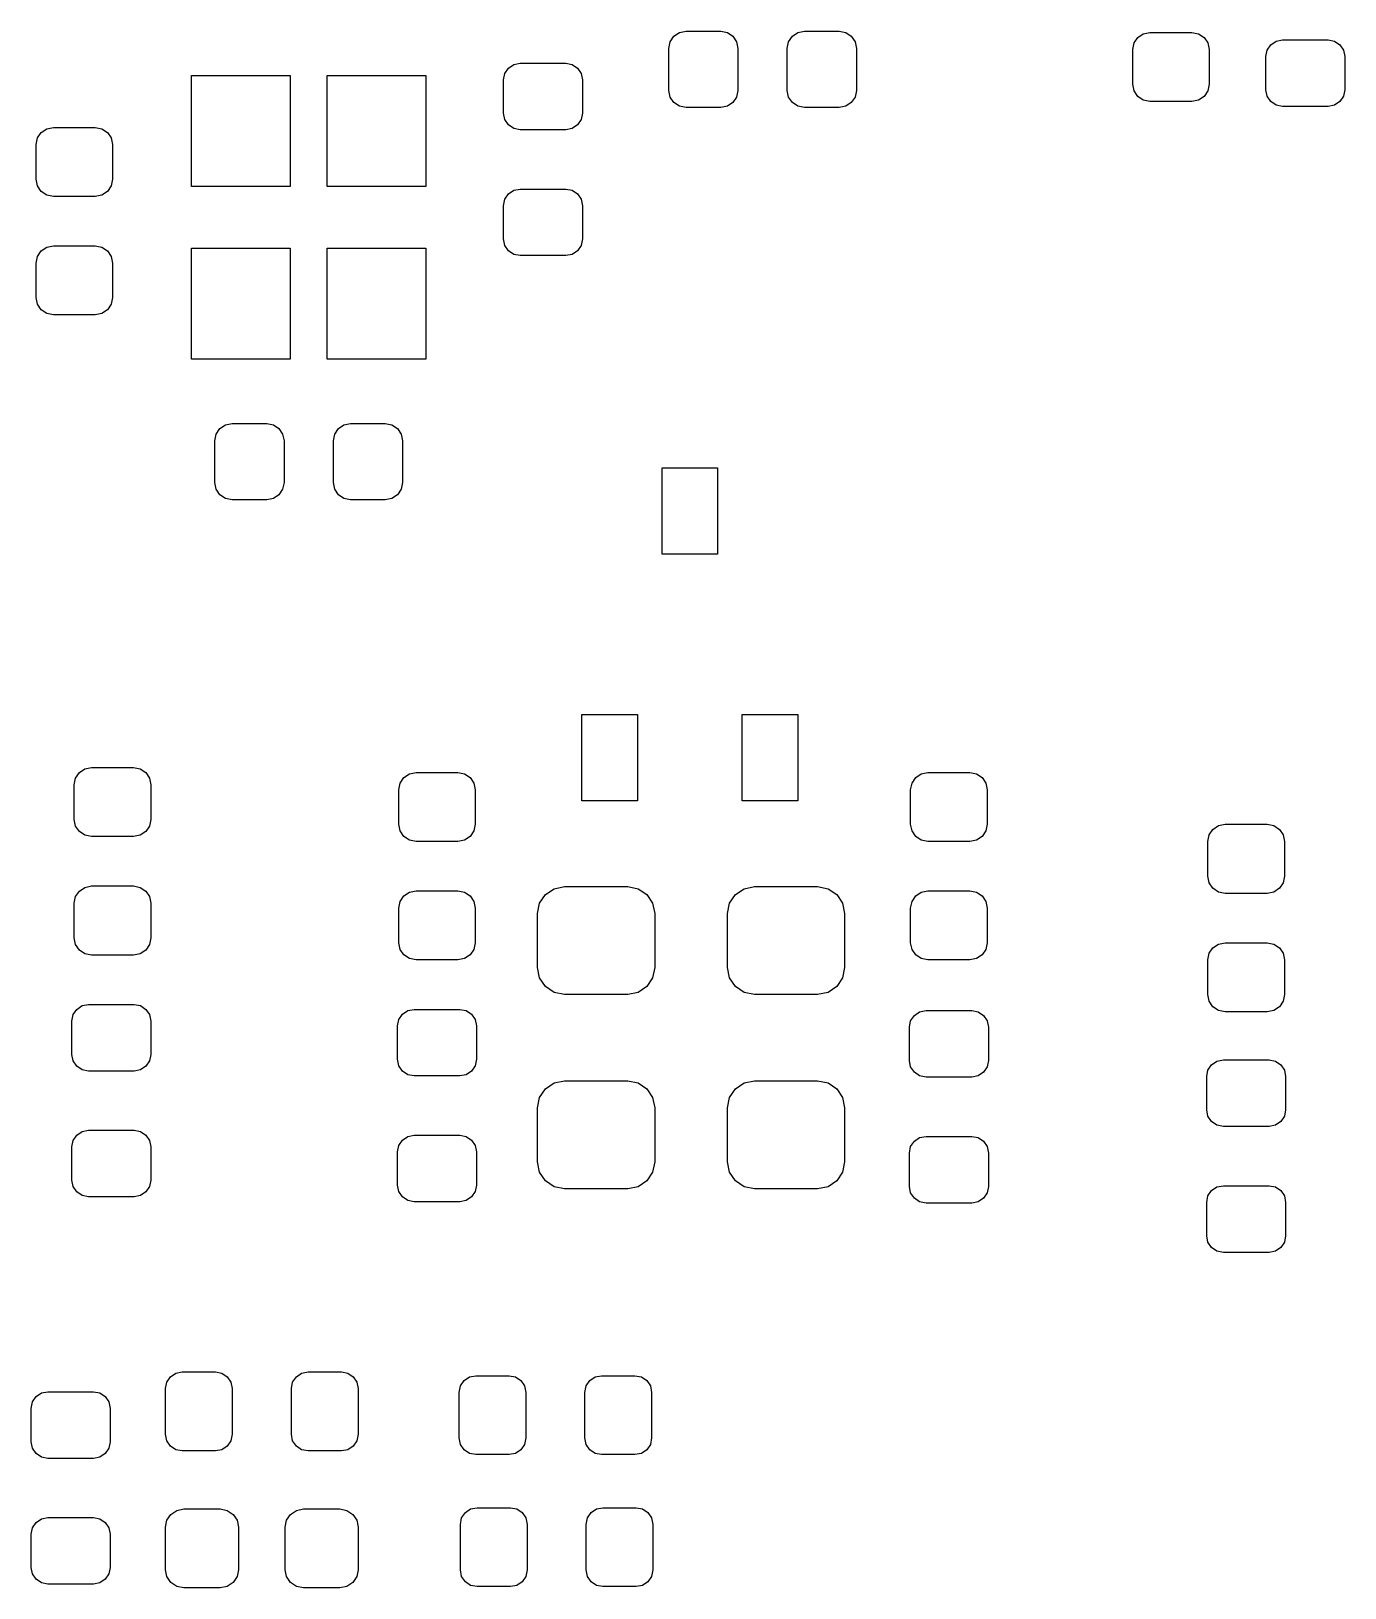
# Model space of a CAD drawing. Extents: x 102.2 to 184.7, y -143.6 to -85.5.
# Drawn here: x 128 to 138.65, y -113.16 to -100.54 of the extents above; entities that cross this region are included whole.
import ezdxf

# ---------------------------------------------------------------- set-up
doc = ezdxf.new("R2010")
doc.units = 0
doc.layers.add('BLACK', color=7, linetype='CONTINUOUS')

msp = doc.modelspace()

# ---------------------------------------------------------------- linework, layer by layer
at = {"layer": 'BLACK', "linetype": 'CONTINUOUS'}
for p, q in [((133.181, -100.626), (133.211, -100.581)), ((133.211, -100.581), (133.256, -100.551)), ((133.256, -100.551), (133.31, -100.54)), ((133.31, -100.54), (133.59, -100.54)), ((133.59, -100.54), (133.644, -100.551)), ((133.644, -100.551), (133.689, -100.581)), ((133.689, -100.581), (133.719, -100.626)), ((134.141, -100.626), (134.171, -100.581)), ((134.171, -100.581), (134.216, -100.551)), ((134.216, -100.551), (134.27, -100.54)), ((134.27, -100.54), (134.55, -100.54)), ((134.55, -100.54), (134.604, -100.551)), ((134.604, -100.551), (134.649, -100.581)), ((134.649, -100.581), (134.679, -100.626)), ((136.971, -100.591), (137.016, -100.561)), ((137.016, -100.561), (137.07, -100.55)), ((137.07, -100.55), (137.41, -100.55)), ((137.41, -100.55), (137.464, -100.561)), ((137.464, -100.561), (137.509, -100.591)), ((133.17, -100.68), (133.181, -100.626)), ((133.17, -101.02), (133.17, -100.68)), ((133.719, -100.626), (133.73, -100.68)), ((133.73, -100.68), (133.73, -101.02)), ((134.13, -100.68), (134.141, -100.626)), ((134.13, -101.02), (134.13, -100.68)), ((134.679, -100.626), (134.69, -100.68)), ((134.69, -100.68), (134.69, -101.02)), ((136.93, -100.69), (136.941, -100.636)), ((136.93, -100.97), (136.93, -100.69)), ((136.941, -100.636), (136.971, -100.591)), ((137.509, -100.591), (137.539, -100.636)), ((137.539, -100.636), (137.55, -100.69)), ((137.55, -100.69), (137.55, -100.97)), ((138.01, -100.745), (138.02, -100.693)), ((138.02, -100.693), (138.05, -100.65)), ((138.05, -100.65), (138.093, -100.62)), ((138.093, -100.62), (138.145, -100.61)), ((138.145, -100.61), (138.515, -100.61)), ((138.515, -100.61), (138.567, -100.62)), ((138.567, -100.62), (138.61, -100.65)), ((138.61, -100.65), (138.64, -100.693)), ((138.64, -100.693), (138.65, -100.745)), ((131.87, -100.84), (131.913, -100.81)), ((131.913, -100.81), (131.965, -100.8)), ((131.965, -100.8), (132.335, -100.8)), ((132.335, -100.8), (132.387, -100.81)), ((132.387, -100.81), (132.43, -100.84)), ((138.01, -101.015), (138.01, -100.745)), ((138.65, -100.745), (138.65, -101.015)), ((129.3, -101.8), (129.3, -100.9)), ((129.3, -100.9), (130.1, -100.9)), ((130.1, -100.9), (130.1, -101.8)), ((130.4, -101.8), (130.4, -100.9)), ((130.4, -100.9), (131.2, -100.9)), ((131.2, -100.9), (131.2, -101.8)), ((131.83, -100.935), (131.84, -100.883)), ((131.83, -101.205), (131.83, -100.935)), ((131.84, -100.883), (131.87, -100.84)), ((132.43, -100.84), (132.46, -100.883)), ((132.46, -100.883), (132.47, -100.935)), ((132.47, -100.935), (132.47, -101.205)), ((133.181, -101.074), (133.17, -101.02)), ((133.211, -101.119), (133.181, -101.074)), ((133.719, -101.074), (133.689, -101.119)), ((133.73, -101.02), (133.719, -101.074)), ((134.141, -101.074), (134.13, -101.02)), ((134.171, -101.119), (134.141, -101.074)), ((134.679, -101.074), (134.649, -101.119)), ((134.69, -101.02), (134.679, -101.074)), ((136.941, -101.024), (136.93, -100.97)), ((136.971, -101.069), (136.941, -101.024)), ((137.016, -101.099), (136.971, -101.069)), ((137.509, -101.069), (137.464, -101.099)), ((137.539, -101.024), (137.509, -101.069)), ((137.55, -100.97), (137.539, -101.024)), ((138.02, -101.067), (138.01, -101.015)), ((138.05, -101.11), (138.02, -101.067)), ((138.64, -101.067), (138.61, -101.11)), ((138.65, -101.015), (138.64, -101.067)), ((131.84, -101.257), (131.83, -101.205)), ((132.47, -101.205), (132.46, -101.257)), ((133.256, -101.149), (133.211, -101.119)), ((133.31, -101.16), (133.256, -101.149)), ((133.59, -101.16), (133.31, -101.16)), ((133.644, -101.149), (133.59, -101.16)), ((133.689, -101.119), (133.644, -101.149)), ((134.216, -101.149), (134.171, -101.119)), ((134.27, -101.16), (134.216, -101.149)), ((134.55, -101.16), (134.27, -101.16)), ((134.604, -101.149), (134.55, -101.16)), ((134.649, -101.119), (134.604, -101.149)), ((137.07, -101.11), (137.016, -101.099)), ((137.41, -101.11), (137.07, -101.11)), ((137.464, -101.099), (137.41, -101.11)), ((138.093, -101.14), (138.05, -101.11)), ((138.145, -101.15), (138.093, -101.14)), ((138.515, -101.15), (138.145, -101.15)), ((138.567, -101.14), (138.515, -101.15)), ((138.61, -101.11), (138.567, -101.14)), ((128.081, -101.361), (128.126, -101.331)), ((128.126, -101.331), (128.18, -101.32)), ((128.18, -101.32), (128.52, -101.32)), ((128.52, -101.32), (128.574, -101.331)), ((128.574, -101.331), (128.619, -101.361)), ((131.87, -101.3), (131.84, -101.257)), ((131.913, -101.33), (131.87, -101.3)), ((131.965, -101.34), (131.913, -101.33)), ((132.387, -101.33), (132.335, -101.34)), ((132.43, -101.3), (132.387, -101.33)), ((132.46, -101.257), (132.43, -101.3)), ((128.04, -101.46), (128.051, -101.406)), ((128.04, -101.74), (128.04, -101.46)), ((128.051, -101.406), (128.081, -101.361)), ((128.619, -101.361), (128.649, -101.406)), ((128.649, -101.406), (128.66, -101.46)), ((128.66, -101.46), (128.66, -101.74)), ((132.335, -101.34), (131.965, -101.34)), ((128.051, -101.794), (128.04, -101.74)), ((128.081, -101.839), (128.051, -101.794)), ((128.126, -101.869), (128.081, -101.839)), ((128.619, -101.839), (128.574, -101.869)), ((128.649, -101.794), (128.619, -101.839)), ((128.66, -101.74), (128.649, -101.794)), ((130.1, -101.8), (129.3, -101.8)), ((131.2, -101.8), (130.4, -101.8)), ((131.87, -101.86), (131.913, -101.83)), ((131.913, -101.83), (131.965, -101.82)), ((131.965, -101.82), (132.335, -101.82)), ((132.335, -101.82), (132.387, -101.83)), ((132.387, -101.83), (132.43, -101.86)), ((128.18, -101.88), (128.126, -101.869)), ((128.52, -101.88), (128.18, -101.88)), ((128.574, -101.869), (128.52, -101.88)), ((131.83, -101.955), (131.84, -101.903)), ((131.83, -102.225), (131.83, -101.955)), ((131.84, -101.903), (131.87, -101.86)), ((132.43, -101.86), (132.46, -101.903)), ((132.46, -101.903), (132.47, -101.955)), ((132.47, -101.955), (132.47, -102.225)), ((128.051, -102.366), (128.081, -102.321)), ((128.081, -102.321), (128.126, -102.291)), ((128.126, -102.291), (128.18, -102.28)), ((128.18, -102.28), (128.52, -102.28)), ((128.52, -102.28), (128.574, -102.291)), ((128.574, -102.291), (128.619, -102.321)), ((128.619, -102.321), (128.649, -102.366)), ((129.3, -103.2), (129.3, -102.3)), ((129.3, -102.3), (130.1, -102.3)), ((130.1, -102.3), (130.1, -103.2)), ((130.4, -103.2), (130.4, -102.3)), ((130.4, -102.3), (131.2, -102.3)), ((131.2, -102.3), (131.2, -103.2)), ((131.84, -102.277), (131.83, -102.225)), ((131.87, -102.32), (131.84, -102.277)), ((131.913, -102.35), (131.87, -102.32)), ((132.43, -102.32), (132.387, -102.35)), ((132.46, -102.277), (132.43, -102.32)), ((132.47, -102.225), (132.46, -102.277)), ((128.04, -102.42), (128.051, -102.366)), ((128.04, -102.7), (128.04, -102.42)), ((128.649, -102.366), (128.66, -102.42)), ((128.66, -102.42), (128.66, -102.7)), ((131.965, -102.36), (131.913, -102.35)), ((132.335, -102.36), (131.965, -102.36)), ((132.387, -102.35), (132.335, -102.36)), ((128.051, -102.754), (128.04, -102.7)), ((128.66, -102.7), (128.649, -102.754)), ((128.081, -102.799), (128.051, -102.754)), ((128.126, -102.829), (128.081, -102.799)), ((128.18, -102.84), (128.126, -102.829)), ((128.52, -102.84), (128.18, -102.84)), ((128.574, -102.829), (128.52, -102.84)), ((128.619, -102.799), (128.574, -102.829)), ((128.649, -102.754), (128.619, -102.799)), ((130.1, -103.2), (129.3, -103.2)), ((131.2, -103.2), (130.4, -103.2)), ((129.531, -103.761), (129.576, -103.731)), ((129.576, -103.731), (129.63, -103.72)), ((129.63, -103.72), (129.91, -103.72)), ((129.91, -103.72), (129.964, -103.731)), ((129.964, -103.731), (130.009, -103.761)), ((130.491, -103.761), (130.536, -103.731)), ((130.536, -103.731), (130.59, -103.72)), ((130.59, -103.72), (130.87, -103.72)), ((130.87, -103.72), (130.924, -103.731)), ((130.924, -103.731), (130.969, -103.761)), ((129.49, -103.86), (129.501, -103.806)), ((129.49, -104.2), (129.49, -103.86)), ((129.501, -103.806), (129.531, -103.761)), ((130.009, -103.761), (130.039, -103.806)), ((130.039, -103.806), (130.05, -103.86)), ((130.05, -103.86), (130.05, -104.2)), ((130.45, -103.86), (130.461, -103.806)), ((130.45, -104.2), (130.45, -103.86)), ((130.461, -103.806), (130.491, -103.761)), ((130.969, -103.761), (130.999, -103.806)), ((130.999, -103.806), (131.01, -103.86)), ((131.01, -103.86), (131.01, -104.2)), ((133.115, -104.78), (133.115, -104.08)), ((133.115, -104.08), (133.565, -104.08)), ((133.565, -104.08), (133.565, -104.78)), ((129.501, -104.254), (129.49, -104.2)), ((130.05, -104.2), (130.039, -104.254)), ((130.461, -104.254), (130.45, -104.2)), ((131.01, -104.2), (130.999, -104.254)), ((129.531, -104.299), (129.501, -104.254)), ((129.576, -104.329), (129.531, -104.299)), ((129.63, -104.34), (129.576, -104.329)), ((129.91, -104.34), (129.63, -104.34)), ((129.964, -104.329), (129.91, -104.34)), ((130.009, -104.299), (129.964, -104.329)), ((130.039, -104.254), (130.009, -104.299)), ((130.491, -104.299), (130.461, -104.254)), ((130.536, -104.329), (130.491, -104.299)), ((130.59, -104.34), (130.536, -104.329)), ((130.87, -104.34), (130.59, -104.34)), ((130.924, -104.329), (130.87, -104.34)), ((130.969, -104.299), (130.924, -104.329)), ((130.999, -104.254), (130.969, -104.299)), ((133.565, -104.78), (133.115, -104.78)), ((132.465, -106.78), (132.465, -106.08)), ((132.465, -106.08), (132.915, -106.08)), ((132.915, -106.08), (132.915, -106.78)), ((133.765, -106.78), (133.765, -106.08)), ((133.765, -106.08), (134.215, -106.08)), ((134.215, -106.08), (134.215, -106.78)), ((128.436, -106.521), (128.49, -106.51)), ((128.49, -106.51), (128.83, -106.51)), ((128.83, -106.51), (128.884, -106.521)), ((128.35, -106.65), (128.361, -106.596)), ((128.361, -106.596), (128.391, -106.551)), ((128.391, -106.551), (128.436, -106.521)), ((128.884, -106.521), (128.929, -106.551)), ((128.929, -106.551), (128.959, -106.596)), ((128.959, -106.596), (128.97, -106.65)), ((130.98, -106.69), (130.991, -106.636)), ((130.991, -106.636), (131.021, -106.591)), ((131.021, -106.591), (131.066, -106.561)), ((131.066, -106.561), (131.12, -106.55)), ((131.12, -106.55), (131.46, -106.55)), ((131.46, -106.55), (131.514, -106.561)), ((131.514, -106.561), (131.559, -106.591)), ((131.559, -106.591), (131.589, -106.636)), ((131.589, -106.636), (131.6, -106.69)), ((135.13, -106.69), (135.141, -106.636)), ((135.141, -106.636), (135.171, -106.591)), ((135.171, -106.591), (135.216, -106.561)), ((135.216, -106.561), (135.27, -106.55)), ((135.27, -106.55), (135.61, -106.55)), ((135.61, -106.55), (135.664, -106.561)), ((135.664, -106.561), (135.709, -106.591)), ((135.709, -106.591), (135.739, -106.636)), ((135.739, -106.636), (135.75, -106.69)), ((128.35, -106.93), (128.35, -106.65)), ((128.97, -106.65), (128.97, -106.93)), ((130.98, -106.97), (130.98, -106.69)), ((131.6, -106.69), (131.6, -106.97)), ((135.13, -106.97), (135.13, -106.69)), ((135.75, -106.69), (135.75, -106.97)), ((132.915, -106.78), (132.465, -106.78)), ((134.215, -106.78), (133.765, -106.78)), ((128.361, -106.984), (128.35, -106.93)), ((128.391, -107.029), (128.361, -106.984)), ((128.959, -106.984), (128.929, -107.029)), ((128.97, -106.93), (128.959, -106.984)), ((130.991, -107.024), (130.98, -106.97)), ((131.6, -106.97), (131.589, -107.024)), ((135.141, -107.024), (135.13, -106.97)), ((135.75, -106.97), (135.739, -107.024)), ((137.551, -107.056), (137.581, -107.011)), ((137.581, -107.011), (137.626, -106.981)), ((137.626, -106.981), (137.68, -106.97)), ((137.68, -106.97), (138.02, -106.97)), ((138.02, -106.97), (138.074, -106.981)), ((138.074, -106.981), (138.119, -107.011)), ((138.119, -107.011), (138.149, -107.056)), ((128.436, -107.059), (128.391, -107.029)), ((128.49, -107.07), (128.436, -107.059)), ((128.83, -107.07), (128.49, -107.07)), ((128.884, -107.059), (128.83, -107.07)), ((128.929, -107.029), (128.884, -107.059)), ((131.021, -107.069), (130.991, -107.024)), ((131.066, -107.099), (131.021, -107.069)), ((131.12, -107.11), (131.066, -107.099)), ((131.46, -107.11), (131.12, -107.11)), ((131.514, -107.099), (131.46, -107.11)), ((131.559, -107.069), (131.514, -107.099)), ((131.589, -107.024), (131.559, -107.069)), ((135.171, -107.069), (135.141, -107.024)), ((135.216, -107.099), (135.171, -107.069)), ((135.27, -107.11), (135.216, -107.099)), ((135.61, -107.11), (135.27, -107.11)), ((135.664, -107.099), (135.61, -107.11)), ((135.709, -107.069), (135.664, -107.099)), ((135.739, -107.024), (135.709, -107.069)), ((137.54, -107.11), (137.551, -107.056)), ((137.54, -107.39), (137.54, -107.11)), ((138.149, -107.056), (138.16, -107.11)), ((138.16, -107.11), (138.16, -107.39)), ((137.551, -107.444), (137.54, -107.39)), ((138.16, -107.39), (138.149, -107.444)), ((128.361, -107.556), (128.391, -107.511)), ((128.391, -107.511), (128.436, -107.481)), ((128.436, -107.481), (128.49, -107.47)), ((128.49, -107.47), (128.83, -107.47)), ((128.83, -107.47), (128.884, -107.481)), ((128.884, -107.481), (128.929, -107.511)), ((128.929, -107.511), (128.959, -107.556)), ((131.021, -107.551), (131.066, -107.521)), ((131.066, -107.521), (131.12, -107.51)), ((131.12, -107.51), (131.46, -107.51)), ((131.46, -107.51), (131.514, -107.521)), ((131.514, -107.521), (131.559, -107.551)), ((132.169, -107.539), (132.24, -107.492)), ((132.24, -107.492), (132.324, -107.475)), ((132.324, -107.475), (132.836, -107.475)), ((132.836, -107.475), (132.92, -107.492)), ((132.92, -107.492), (132.991, -107.539)), ((133.709, -107.539), (133.78, -107.492)), ((133.78, -107.492), (133.864, -107.475)), ((133.864, -107.475), (134.376, -107.475)), ((134.376, -107.475), (134.46, -107.492)), ((134.46, -107.492), (134.531, -107.539)), ((135.171, -107.551), (135.216, -107.521)), ((135.216, -107.521), (135.27, -107.51)), ((135.27, -107.51), (135.61, -107.51)), ((135.61, -107.51), (135.664, -107.521)), ((135.664, -107.521), (135.709, -107.551)), ((137.581, -107.489), (137.551, -107.444)), ((137.626, -107.519), (137.581, -107.489)), ((137.68, -107.53), (137.626, -107.519)), ((138.074, -107.519), (138.02, -107.53)), ((138.119, -107.489), (138.074, -107.519)), ((138.149, -107.444), (138.119, -107.489)), ((128.35, -107.61), (128.361, -107.556)), ((128.35, -107.89), (128.35, -107.61)), ((128.959, -107.556), (128.97, -107.61)), ((128.97, -107.61), (128.97, -107.89)), ((130.98, -107.65), (130.991, -107.596)), ((130.991, -107.596), (131.021, -107.551)), ((131.559, -107.551), (131.589, -107.596)), ((131.589, -107.596), (131.6, -107.65)), ((132.105, -107.694), (132.122, -107.61)), ((132.122, -107.61), (132.169, -107.539)), ((132.991, -107.539), (133.038, -107.61)), ((133.038, -107.61), (133.055, -107.694)), ((133.645, -107.694), (133.662, -107.61)), ((133.662, -107.61), (133.709, -107.539)), ((134.531, -107.539), (134.578, -107.61)), ((134.578, -107.61), (134.595, -107.694)), ((135.13, -107.65), (135.141, -107.596)), ((135.141, -107.596), (135.171, -107.551)), ((135.709, -107.551), (135.739, -107.596)), ((135.739, -107.596), (135.75, -107.65)), ((138.02, -107.53), (137.68, -107.53)), ((130.98, -107.93), (130.98, -107.65)), ((131.6, -107.65), (131.6, -107.93)), ((132.105, -108.131), (132.105, -107.694)), ((133.055, -107.694), (133.055, -108.131)), ((133.645, -108.131), (133.645, -107.694)), ((134.595, -107.694), (134.595, -108.131)), ((135.13, -107.93), (135.13, -107.65)), ((135.75, -107.65), (135.75, -107.93)), ((128.361, -107.944), (128.35, -107.89)), ((128.97, -107.89), (128.959, -107.944)), ((128.391, -107.989), (128.361, -107.944)), ((128.436, -108.019), (128.391, -107.989)), ((128.49, -108.03), (128.436, -108.019)), ((128.884, -108.019), (128.83, -108.03)), ((128.929, -107.989), (128.884, -108.019)), ((128.959, -107.944), (128.929, -107.989)), ((130.991, -107.984), (130.98, -107.93)), ((131.021, -108.029), (130.991, -107.984)), ((131.589, -107.984), (131.559, -108.029)), ((131.6, -107.93), (131.589, -107.984)), ((135.141, -107.984), (135.13, -107.93)), ((135.171, -108.029), (135.141, -107.984)), ((135.739, -107.984), (135.709, -108.029)), ((135.75, -107.93), (135.739, -107.984)), ((137.54, -108.07), (137.551, -108.016)), ((137.551, -108.016), (137.581, -107.971)), ((137.581, -107.971), (137.626, -107.941)), ((137.626, -107.941), (137.68, -107.93)), ((137.68, -107.93), (138.02, -107.93)), ((138.02, -107.93), (138.074, -107.941)), ((138.074, -107.941), (138.119, -107.971)), ((138.119, -107.971), (138.149, -108.016)), ((138.149, -108.016), (138.16, -108.07)), ((128.83, -108.03), (128.49, -108.03)), ((131.066, -108.059), (131.021, -108.029)), ((131.12, -108.07), (131.066, -108.059)), ((131.46, -108.07), (131.12, -108.07)), ((131.514, -108.059), (131.46, -108.07)), ((131.559, -108.029), (131.514, -108.059)), ((132.122, -108.215), (132.105, -108.131)), ((133.055, -108.131), (133.038, -108.215)), ((133.662, -108.215), (133.645, -108.131)), ((134.595, -108.131), (134.578, -108.215)), ((135.216, -108.059), (135.171, -108.029)), ((135.27, -108.07), (135.216, -108.059)), ((135.61, -108.07), (135.27, -108.07)), ((135.664, -108.059), (135.61, -108.07)), ((135.709, -108.029), (135.664, -108.059)), ((137.54, -108.35), (137.54, -108.07)), ((138.16, -108.07), (138.16, -108.35)), ((132.169, -108.286), (132.122, -108.215)), ((133.038, -108.215), (132.991, -108.286)), ((133.709, -108.286), (133.662, -108.215)), ((134.578, -108.215), (134.531, -108.286)), ((132.24, -108.333), (132.169, -108.286)), ((132.324, -108.35), (132.24, -108.333)), ((132.836, -108.35), (132.324, -108.35)), ((132.92, -108.333), (132.836, -108.35)), ((132.991, -108.286), (132.92, -108.333)), ((133.78, -108.333), (133.709, -108.286)), ((133.864, -108.35), (133.78, -108.333)), ((134.376, -108.35), (133.864, -108.35)), ((134.46, -108.333), (134.376, -108.35)), ((134.531, -108.286), (134.46, -108.333)), ((137.551, -108.404), (137.54, -108.35)), ((137.581, -108.449), (137.551, -108.404)), ((138.149, -108.404), (138.119, -108.449)), ((138.16, -108.35), (138.149, -108.404)), ((128.33, -108.565), (128.34, -108.513)), ((128.34, -108.513), (128.37, -108.47)), ((128.37, -108.47), (128.413, -108.44)), ((128.413, -108.44), (128.465, -108.43)), ((128.465, -108.43), (128.835, -108.43)), ((128.835, -108.43), (128.887, -108.44)), ((128.887, -108.44), (128.93, -108.47)), ((128.93, -108.47), (128.96, -108.513)), ((128.96, -108.513), (128.97, -108.565)), ((130.98, -108.553), (131.01, -108.51)), ((131.01, -108.51), (131.053, -108.48)), ((131.053, -108.48), (131.105, -108.47)), ((131.105, -108.47), (131.475, -108.47)), ((131.475, -108.47), (131.527, -108.48)), ((131.527, -108.48), (131.57, -108.51)), ((131.57, -108.51), (131.6, -108.553)), ((135.13, -108.563), (135.16, -108.52)), ((135.16, -108.52), (135.203, -108.49)), ((135.203, -108.49), (135.255, -108.48)), ((135.255, -108.48), (135.625, -108.48)), ((135.625, -108.48), (135.677, -108.49)), ((135.677, -108.49), (135.72, -108.52)), ((135.72, -108.52), (135.75, -108.563)), ((137.626, -108.479), (137.581, -108.449)), ((137.68, -108.49), (137.626, -108.479)), ((138.02, -108.49), (137.68, -108.49)), ((138.074, -108.479), (138.02, -108.49)), ((138.119, -108.449), (138.074, -108.479)), ((128.33, -108.835), (128.33, -108.565)), ((128.97, -108.565), (128.97, -108.835)), ((130.97, -108.605), (130.98, -108.553)), ((130.97, -108.875), (130.97, -108.605)), ((131.6, -108.553), (131.61, -108.605)), ((131.61, -108.605), (131.61, -108.875)), ((135.12, -108.615), (135.13, -108.563)), ((135.12, -108.885), (135.12, -108.615)), ((135.75, -108.563), (135.76, -108.615)), ((135.76, -108.615), (135.76, -108.885)), ((128.34, -108.887), (128.33, -108.835)), ((128.37, -108.93), (128.34, -108.887)), ((128.96, -108.887), (128.93, -108.93)), ((128.97, -108.835), (128.96, -108.887)), ((130.98, -108.927), (130.97, -108.875)), ((131.61, -108.875), (131.6, -108.927)), ((135.13, -108.937), (135.12, -108.885)), ((135.76, -108.885), (135.75, -108.937)), ((137.57, -108.92), (137.613, -108.89)), ((137.613, -108.89), (137.665, -108.88)), ((137.665, -108.88), (138.035, -108.88)), ((138.035, -108.88), (138.087, -108.89)), ((138.087, -108.89), (138.13, -108.92)), ((128.413, -108.96), (128.37, -108.93)), ((128.465, -108.97), (128.413, -108.96)), ((128.835, -108.97), (128.465, -108.97)), ((128.887, -108.96), (128.835, -108.97)), ((128.93, -108.93), (128.887, -108.96)), ((131.01, -108.97), (130.98, -108.927)), ((131.053, -109), (131.01, -108.97)), ((131.105, -109.01), (131.053, -109)), ((131.475, -109.01), (131.105, -109.01)), ((131.527, -109), (131.475, -109.01)), ((131.57, -108.97), (131.527, -109)), ((131.6, -108.927), (131.57, -108.97)), ((135.16, -108.98), (135.13, -108.937)), ((135.203, -109.01), (135.16, -108.98)), ((135.255, -109.02), (135.203, -109.01)), ((135.625, -109.02), (135.255, -109.02)), ((135.677, -109.01), (135.625, -109.02)), ((135.72, -108.98), (135.677, -109.01)), ((135.75, -108.937), (135.72, -108.98)), ((137.53, -109.015), (137.54, -108.963)), ((137.53, -109.285), (137.53, -109.015)), ((137.54, -108.963), (137.57, -108.92)), ((138.13, -108.92), (138.16, -108.963)), ((138.16, -108.963), (138.17, -109.015)), ((138.17, -109.015), (138.17, -109.285)), ((132.122, -109.185), (132.169, -109.114)), ((132.169, -109.114), (132.24, -109.067)), ((132.24, -109.067), (132.324, -109.05)), ((132.324, -109.05), (132.836, -109.05)), ((132.836, -109.05), (132.92, -109.067)), ((132.92, -109.067), (132.991, -109.114)), ((132.991, -109.114), (133.038, -109.185)), ((133.662, -109.185), (133.709, -109.114)), ((133.709, -109.114), (133.78, -109.067)), ((133.78, -109.067), (133.864, -109.05)), ((133.864, -109.05), (134.376, -109.05)), ((134.376, -109.05), (134.46, -109.067)), ((134.46, -109.067), (134.531, -109.114)), ((134.531, -109.114), (134.578, -109.185)), ((132.105, -109.269), (132.122, -109.185)), ((132.105, -109.706), (132.105, -109.269)), ((133.038, -109.185), (133.055, -109.269)), ((133.055, -109.269), (133.055, -109.706)), ((133.645, -109.269), (133.662, -109.185)), ((133.645, -109.706), (133.645, -109.269)), ((134.578, -109.185), (134.595, -109.269)), ((134.595, -109.269), (134.595, -109.706)), ((137.54, -109.337), (137.53, -109.285)), ((138.17, -109.285), (138.16, -109.337)), ((137.57, -109.38), (137.54, -109.337)), ((137.613, -109.41), (137.57, -109.38)), ((137.665, -109.42), (137.613, -109.41)), ((138.087, -109.41), (138.035, -109.42)), ((138.13, -109.38), (138.087, -109.41)), ((138.16, -109.337), (138.13, -109.38)), ((128.33, -109.585), (128.34, -109.533)), ((128.34, -109.533), (128.37, -109.49)), ((128.37, -109.49), (128.413, -109.46)), ((128.413, -109.46), (128.465, -109.45)), ((128.465, -109.45), (128.835, -109.45)), ((128.835, -109.45), (128.887, -109.46)), ((128.887, -109.46), (128.93, -109.49)), ((128.93, -109.49), (128.96, -109.533)), ((128.96, -109.533), (128.97, -109.585)), ((130.98, -109.573), (131.01, -109.53)), ((131.01, -109.53), (131.053, -109.5)), ((131.053, -109.5), (131.105, -109.49)), ((131.105, -109.49), (131.475, -109.49)), ((131.475, -109.49), (131.527, -109.5)), ((131.527, -109.5), (131.57, -109.53)), ((131.57, -109.53), (131.6, -109.573)), ((135.13, -109.583), (135.16, -109.54)), ((135.16, -109.54), (135.203, -109.51)), ((135.203, -109.51), (135.255, -109.5)), ((135.255, -109.5), (135.625, -109.5)), ((135.625, -109.5), (135.677, -109.51)), ((135.677, -109.51), (135.72, -109.54)), ((135.72, -109.54), (135.75, -109.583)), ((138.035, -109.42), (137.665, -109.42)), ((128.33, -109.855), (128.33, -109.585)), ((128.97, -109.585), (128.97, -109.855)), ((130.97, -109.625), (130.98, -109.573)), ((130.97, -109.895), (130.97, -109.625)), ((131.6, -109.573), (131.61, -109.625)), ((131.61, -109.625), (131.61, -109.895)), ((135.12, -109.635), (135.13, -109.583)), ((135.12, -109.905), (135.12, -109.635)), ((135.75, -109.583), (135.76, -109.635)), ((135.76, -109.635), (135.76, -109.905)), ((132.122, -109.79), (132.105, -109.706)), ((132.169, -109.861), (132.122, -109.79)), ((133.038, -109.79), (132.991, -109.861)), ((133.055, -109.706), (133.038, -109.79)), ((133.662, -109.79), (133.645, -109.706)), ((133.709, -109.861), (133.662, -109.79)), ((134.578, -109.79), (134.531, -109.861)), ((134.595, -109.706), (134.578, -109.79)), ((128.34, -109.907), (128.33, -109.855)), ((128.37, -109.95), (128.34, -109.907)), ((128.96, -109.907), (128.93, -109.95)), ((128.97, -109.855), (128.96, -109.907)), ((130.98, -109.947), (130.97, -109.895)), ((131.61, -109.895), (131.6, -109.947)), ((132.24, -109.908), (132.169, -109.861)), ((132.324, -109.925), (132.24, -109.908)), ((132.92, -109.908), (132.836, -109.925)), ((132.991, -109.861), (132.92, -109.908)), ((133.78, -109.908), (133.709, -109.861)), ((133.864, -109.925), (133.78, -109.908)), ((134.46, -109.908), (134.376, -109.925)), ((134.531, -109.861), (134.46, -109.908)), ((135.13, -109.957), (135.12, -109.905)), ((135.76, -109.905), (135.75, -109.957)), ((137.57, -109.94), (137.613, -109.91)), ((137.613, -109.91), (137.665, -109.9)), ((137.665, -109.9), (138.035, -109.9)), ((138.035, -109.9), (138.087, -109.91)), ((138.087, -109.91), (138.13, -109.94)), ((128.413, -109.98), (128.37, -109.95)), ((128.465, -109.99), (128.413, -109.98)), ((128.835, -109.99), (128.465, -109.99)), ((128.887, -109.98), (128.835, -109.99)), ((128.93, -109.95), (128.887, -109.98)), ((131.01, -109.99), (130.98, -109.947)), ((131.053, -110.02), (131.01, -109.99)), ((131.105, -110.03), (131.053, -110.02)), ((131.475, -110.03), (131.105, -110.03)), ((131.527, -110.02), (131.475, -110.03)), ((131.57, -109.99), (131.527, -110.02)), ((131.6, -109.947), (131.57, -109.99)), ((132.836, -109.925), (132.324, -109.925)), ((134.376, -109.925), (133.864, -109.925)), ((135.16, -110), (135.13, -109.957)), ((135.203, -110.03), (135.16, -110)), ((135.255, -110.04), (135.203, -110.03)), ((135.625, -110.04), (135.255, -110.04)), ((135.677, -110.03), (135.625, -110.04)), ((135.72, -110), (135.677, -110.03)), ((135.75, -109.957), (135.72, -110)), ((137.53, -110.035), (137.54, -109.983)), ((137.53, -110.305), (137.53, -110.035)), ((137.54, -109.983), (137.57, -109.94)), ((138.13, -109.94), (138.16, -109.983)), ((138.16, -109.983), (138.17, -110.035)), ((138.17, -110.035), (138.17, -110.305)), ((137.54, -110.357), (137.53, -110.305)), ((137.57, -110.4), (137.54, -110.357)), ((137.613, -110.43), (137.57, -110.4)), ((138.13, -110.4), (138.087, -110.43)), ((138.16, -110.357), (138.13, -110.4)), ((138.17, -110.305), (138.16, -110.357)), ((137.665, -110.44), (137.613, -110.43)), ((138.035, -110.44), (137.665, -110.44)), ((138.087, -110.43), (138.035, -110.44)), ((129.13, -111.45), (129.173, -111.42)), ((129.173, -111.42), (129.225, -111.41)), ((129.225, -111.41), (129.495, -111.41)), ((129.495, -111.41), (129.547, -111.42)), ((129.547, -111.42), (129.59, -111.45)), ((130.15, -111.45), (130.193, -111.42)), ((130.193, -111.42), (130.245, -111.41)), ((130.245, -111.41), (130.515, -111.41)), ((130.515, -111.41), (130.567, -111.42)), ((130.567, -111.42), (130.61, -111.45)), ((129.09, -111.545), (129.1, -111.493)), ((129.09, -111.915), (129.09, -111.545)), ((129.1, -111.493), (129.13, -111.45)), ((129.59, -111.45), (129.62, -111.493)), ((129.62, -111.493), (129.63, -111.545)), ((129.63, -111.545), (129.63, -111.915)), ((130.11, -111.545), (130.12, -111.493)), ((130.11, -111.915), (130.11, -111.545)), ((130.12, -111.493), (130.15, -111.45)), ((130.61, -111.45), (130.64, -111.493)), ((130.64, -111.493), (130.65, -111.545)), ((130.65, -111.545), (130.65, -111.915)), ((131.47, -111.575), (131.48, -111.523)), ((131.48, -111.523), (131.51, -111.48)), ((131.51, -111.48), (131.553, -111.45)), ((131.553, -111.45), (131.605, -111.44)), ((131.605, -111.44), (131.875, -111.44)), ((131.875, -111.44), (131.927, -111.45)), ((131.927, -111.45), (131.97, -111.48)), ((131.97, -111.48), (132, -111.523)), ((132, -111.523), (132.01, -111.575)), ((132.49, -111.575), (132.5, -111.523)), ((132.5, -111.523), (132.53, -111.48)), ((132.53, -111.48), (132.573, -111.45)), ((132.573, -111.45), (132.625, -111.44)), ((132.625, -111.44), (132.895, -111.44)), ((132.895, -111.44), (132.947, -111.45)), ((132.947, -111.45), (132.99, -111.48)), ((132.99, -111.48), (133.02, -111.523)), ((133.02, -111.523), (133.03, -111.575)), ((128, -111.705), (128.01, -111.653)), ((128.01, -111.653), (128.04, -111.61)), ((128.04, -111.61), (128.083, -111.58)), ((128.083, -111.58), (128.135, -111.57)), ((128.135, -111.57), (128.505, -111.57)), ((128.505, -111.57), (128.557, -111.58)), ((128.557, -111.58), (128.6, -111.61)), ((128.6, -111.61), (128.63, -111.653)), ((128.63, -111.653), (128.64, -111.705)), ((131.47, -111.945), (131.47, -111.575)), ((132.01, -111.575), (132.01, -111.945)), ((132.49, -111.945), (132.49, -111.575)), ((133.03, -111.575), (133.03, -111.945)), ((128, -111.975), (128, -111.705)), ((128.64, -111.705), (128.64, -111.975)), ((129.1, -111.967), (129.09, -111.915)), ((129.63, -111.915), (129.62, -111.967)), ((130.12, -111.967), (130.11, -111.915)), ((130.65, -111.915), (130.64, -111.967)), ((128.01, -112.027), (128, -111.975)), ((128.04, -112.07), (128.01, -112.027)), ((128.63, -112.027), (128.6, -112.07)), ((128.64, -111.975), (128.63, -112.027)), ((129.13, -112.01), (129.1, -111.967)), ((129.173, -112.04), (129.13, -112.01)), ((129.225, -112.05), (129.173, -112.04)), ((129.495, -112.05), (129.225, -112.05)), ((129.547, -112.04), (129.495, -112.05)), ((129.59, -112.01), (129.547, -112.04)), ((129.62, -111.967), (129.59, -112.01)), ((130.15, -112.01), (130.12, -111.967)), ((130.193, -112.04), (130.15, -112.01)), ((130.245, -112.05), (130.193, -112.04)), ((130.515, -112.05), (130.245, -112.05)), ((130.567, -112.04), (130.515, -112.05)), ((130.61, -112.01), (130.567, -112.04)), ((130.64, -111.967), (130.61, -112.01)), ((131.48, -111.997), (131.47, -111.945)), ((131.51, -112.04), (131.48, -111.997)), ((131.553, -112.07), (131.51, -112.04)), ((131.97, -112.04), (131.927, -112.07)), ((132, -111.997), (131.97, -112.04)), ((132.01, -111.945), (132, -111.997)), ((132.5, -111.997), (132.49, -111.945)), ((132.53, -112.04), (132.5, -111.997)), ((132.573, -112.07), (132.53, -112.04)), ((132.99, -112.04), (132.947, -112.07)), ((133.02, -111.997), (132.99, -112.04)), ((133.03, -111.945), (133.02, -111.997)), ((128.083, -112.1), (128.04, -112.07)), ((128.135, -112.11), (128.083, -112.1)), ((128.505, -112.11), (128.135, -112.11)), ((128.557, -112.1), (128.505, -112.11)), ((128.6, -112.07), (128.557, -112.1)), ((131.605, -112.08), (131.553, -112.07)), ((131.875, -112.08), (131.605, -112.08)), ((131.927, -112.07), (131.875, -112.08)), ((132.625, -112.08), (132.573, -112.07)), ((132.895, -112.08), (132.625, -112.08)), ((132.947, -112.07), (132.895, -112.08)), ((129.101, -112.611), (129.133, -112.564)), ((129.133, -112.564), (129.181, -112.532)), ((129.181, -112.532), (129.238, -112.52)), ((129.238, -112.52), (129.533, -112.52)), ((129.533, -112.52), (129.589, -112.532)), ((129.589, -112.532), (129.637, -112.564)), ((129.637, -112.564), (129.669, -112.611)), ((130.071, -112.611), (130.103, -112.564)), ((130.103, -112.564), (130.151, -112.532)), ((130.151, -112.532), (130.208, -112.52)), ((130.208, -112.52), (130.503, -112.52)), ((130.503, -112.52), (130.559, -112.532)), ((130.559, -112.532), (130.607, -112.564)), ((130.607, -112.564), (130.639, -112.611)), ((131.49, -112.593), (131.52, -112.55)), ((131.52, -112.55), (131.563, -112.52)), ((131.563, -112.52), (131.615, -112.51)), ((131.615, -112.51), (131.885, -112.51)), ((131.885, -112.51), (131.937, -112.52)), ((131.937, -112.52), (131.98, -112.55)), ((131.98, -112.55), (132.01, -112.593)), ((132.51, -112.593), (132.54, -112.55)), ((132.54, -112.55), (132.583, -112.52)), ((132.583, -112.52), (132.635, -112.51)), ((132.635, -112.51), (132.905, -112.51)), ((132.905, -112.51), (132.957, -112.52)), ((132.957, -112.52), (133, -112.55)), ((133, -112.55), (133.03, -112.593)), ((128, -112.725), (128.01, -112.673)), ((128.01, -112.673), (128.04, -112.63)), ((128.04, -112.63), (128.083, -112.6)), ((128.083, -112.6), (128.135, -112.59)), ((128.135, -112.59), (128.505, -112.59)), ((128.505, -112.59), (128.557, -112.6)), ((128.557, -112.6), (128.6, -112.63)), ((128.6, -112.63), (128.63, -112.673)), ((128.63, -112.673), (128.64, -112.725)), ((129.09, -112.668), (129.101, -112.611)), ((129.09, -113.013), (129.09, -112.668)), ((129.669, -112.611), (129.68, -112.668)), ((129.68, -112.668), (129.68, -113.013)), ((130.06, -112.668), (130.071, -112.611)), ((130.06, -113.013), (130.06, -112.668)), ((130.639, -112.611), (130.65, -112.668)), ((130.65, -112.668), (130.65, -113.013)), ((131.48, -112.645), (131.49, -112.593)), ((131.48, -113.015), (131.48, -112.645)), ((132.01, -112.593), (132.02, -112.645)), ((132.02, -112.645), (132.02, -113.015)), ((132.5, -112.645), (132.51, -112.593)), ((132.5, -113.015), (132.5, -112.645)), ((133.03, -112.593), (133.04, -112.645)), ((133.04, -112.645), (133.04, -113.015)), ((128, -112.995), (128, -112.725)), ((128.64, -112.725), (128.64, -112.995)), ((128.01, -113.047), (128, -112.995)), ((128.04, -113.09), (128.01, -113.047)), ((128.63, -113.047), (128.6, -113.09)), ((128.64, -112.995), (128.63, -113.047)), ((129.101, -113.069), (129.09, -113.013)), ((129.133, -113.117), (129.101, -113.069)), ((129.669, -113.069), (129.637, -113.117)), ((129.68, -113.013), (129.669, -113.069)), ((130.071, -113.069), (130.06, -113.013)), ((130.103, -113.117), (130.071, -113.069)), ((130.639, -113.069), (130.607, -113.117)), ((130.65, -113.013), (130.639, -113.069)), ((131.49, -113.067), (131.48, -113.015)), ((131.52, -113.11), (131.49, -113.067)), ((132.01, -113.067), (131.98, -113.11)), ((132.02, -113.015), (132.01, -113.067)), ((132.51, -113.067), (132.5, -113.015)), ((132.54, -113.11), (132.51, -113.067)), ((133.03, -113.067), (133, -113.11)), ((133.04, -113.015), (133.03, -113.067)), ((128.083, -113.12), (128.04, -113.09)), ((128.135, -113.13), (128.083, -113.12)), ((128.505, -113.13), (128.135, -113.13)), ((128.557, -113.12), (128.505, -113.13)), ((128.6, -113.09), (128.557, -113.12)), ((129.181, -113.149), (129.133, -113.117)), ((129.238, -113.16), (129.181, -113.149)), ((129.533, -113.16), (129.238, -113.16)), ((129.589, -113.149), (129.533, -113.16)), ((129.637, -113.117), (129.589, -113.149)), ((130.151, -113.149), (130.103, -113.117)), ((130.208, -113.16), (130.151, -113.149)), ((130.503, -113.16), (130.208, -113.16)), ((130.559, -113.149), (130.503, -113.16)), ((130.607, -113.117), (130.559, -113.149)), ((131.563, -113.14), (131.52, -113.11)), ((131.615, -113.15), (131.563, -113.14)), ((131.885, -113.15), (131.615, -113.15)), ((131.937, -113.14), (131.885, -113.15)), ((131.98, -113.11), (131.937, -113.14)), ((132.583, -113.14), (132.54, -113.11)), ((132.635, -113.15), (132.583, -113.14)), ((132.905, -113.15), (132.635, -113.15)), ((132.957, -113.14), (132.905, -113.15)), ((133, -113.11), (132.957, -113.14))]:
    msp.add_line(p, q, dxfattribs=at)

doc.saveas('drawing.dxf')
